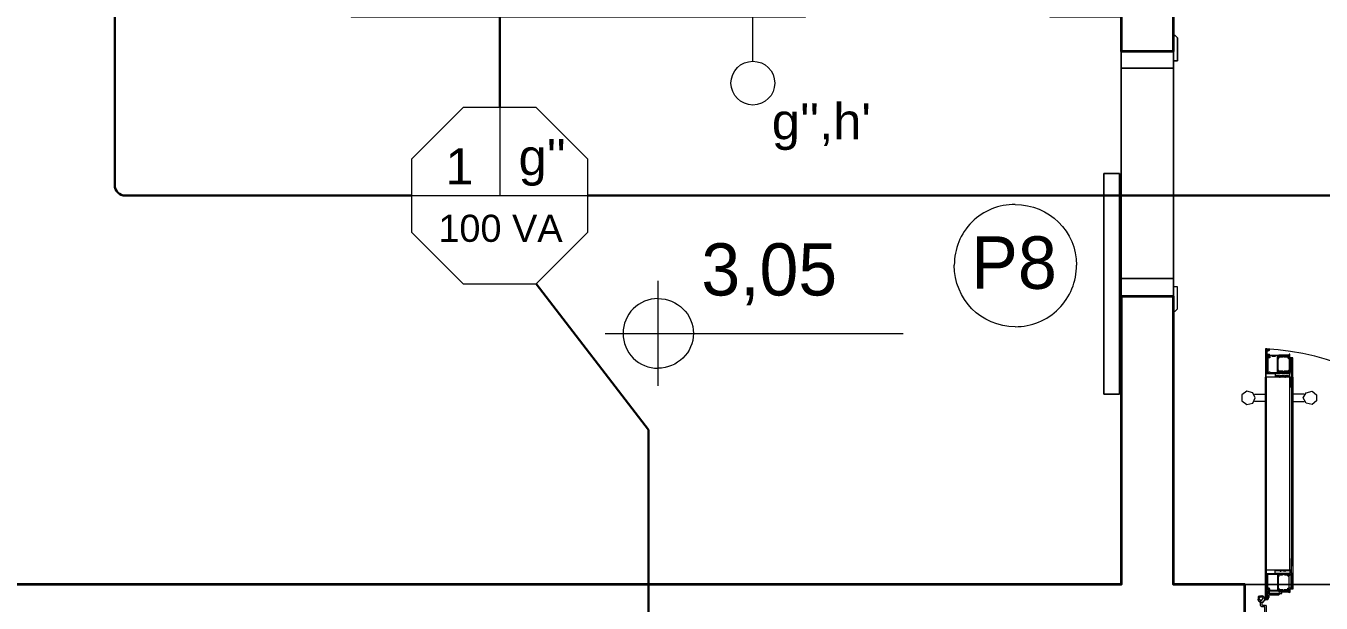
# Model space of a CAD drawing. Header units: millimetres. Extents: x -3501 to 2443, y -1417 to 2787.
# Drawn here: x -454.9 to -85, y 838.7 to 1003.6 of the extents above; entities that cross this region are included whole.
import ezdxf

# ---------------------------------------------------------------- set-up
doc = ezdxf.new("R2010")
doc.units = ezdxf.units.MM
for name, color, linetype, lineweight in [('EL-SIMB-P-CIRC', 1, 'Continuous', 20), ('Eletroduto', 160, 'Continuous', 30), ('Pontos Elétricos', 1, 'Continuous', 20), ('TXT e CIRCUITOS', 7, 'Continuous', 30)]:
    doc.layers.add(name, color=color, linetype=linetype, lineweight=lineweight)
doc.layers.add('PDF_Geometry', color=7, linetype='Continuous')
doc.layers.add('Texto', color=7, linetype='Continuous')
doc.styles.add('estilo2', font='arial.ttf', dxfattribs={"height": 60})
doc.styles.add('PDF Bahnschrift', font='bahnschrift.ttf')
doc.styles.add('txt 2mm', font='arial.ttf', dxfattribs={"height": 100})

# ---------------------------------------------------------------- blocks, each defined once
blk = doc.blocks.new('cx luz oct')
at = {"ltscale": 3}
blk.add_line((43508.7, 29483.7), (43508.7, 29288.7), dxfattribs=at)
blk.add_lwpolyline([(43589.5, 29093.7), (43703.7, 29207.9), (43703.7, 29369.5), (43589.5, 29483.7), (43428, 29483.7), (43313.7, 29369.5), (43313.7, 29207.9), (43428, 29093.7)], close=True, dxfattribs=at)
blk.add_lwpolyline([(43313.7, 29288.7), (43703.7, 29288.7)], dxfattribs=at)
blk = doc.blocks.new('inter simples')
at = {"layer": 'EL-SIMB-P-CIRC', "color": 1}
for p, q in [((138071.3, 40985.7), (138071.3, 41038.7)), ((138071.3, 41038.7), (138124.4, 41038.7)), ((138124.4, 41038.7), (138124.4, 40985.7)), ((138252.9, 41012.2), (138124.4, 41012.2)), ((138124.4, 40985.7), (138071.3, 40985.7))]:
    blk.add_line(p, q, dxfattribs=at)
blk.add_circle((138315.4, 41012.2), 62.5, dxfattribs=at)

msp = doc.modelspace()

# ---------------------------------------------------------------- linework, layer by layer
at = {"layer": 'Eletroduto'}
for points in [[(-344.78, 955.15), (-426.56, 955.15, -0.414214), (-429.56, 958.15), (-429.56, 1069.98)], [(-319.61, 980.32), (-319.61, 1006.02, -0.414214), (-316.61, 1009.02), (-249.96, 1009.02)]]:
    msp.add_lwpolyline(points, format="xyb", dxfattribs=at)
for points in [[(-294.43, 955.15), (0.58, 955.15)], [(-277.07, 746.67), (-277.07, 888.21), (-309.18, 929.98)]]:
    msp.add_lwpolyline(points, dxfattribs=at)
at = {"layer": 'PDF_Geometry', "lineweight": 35}
for points in [[(-497.07, 1183.93), (-362.04, 1183.93), (-362.04, 1006.37), (-347.02, 1006.37), (-232.31, 1006.37), (-232.31, 1021.39), (-347.02, 1021.39), (-347.02, 1183.93), (-142.15, 1183.93), (-142.15, 1021.39), (-162.47, 1021.39), (-162.47, 1006.37), (-142.15, 1006.37), (-142.15, 996.42), (-127.12, 996.42), (-127.12, 1183.93), (-116.75, 1183.93), (-116.75, 1198.96), (-512.1, 1198.96)], [(-106.8, 829.01), (-106.8, 844.04), (-127.12, 844.04), (-127.12, 926.37), (-142.15, 926.37), (-142.15, 844.04), (-497.07, 844.04)]]:
    msp.add_lwpolyline(points, dxfattribs=at)
at = {"layer": 'PDF_Geometry', "lineweight": 18}
for points in [[(-497.07, 1183.93), (-497.07, 844.04), (-142.15, 844.04), (-142.15, 926.37), (-142.15, 931.45), (-127.12, 931.45)], [(-127.12, 1183.93), (-127.12, 1000.86), (-126.7, 1000.86), (-126.06, 1000.23), (-126.06, 993.67), (-127.12, 993.67)], [(-127.12, 844.04), (-127.12, 922.13), (-126.7, 922.13), (-126.06, 922.77), (-126.06, 929.12), (-127.12, 929.12), (-127.12, 931.45), (-127.12, 991.55), (-142.15, 991.55), (-142.15, 996.42)], [(-127.12, 991.55), (-127.12, 993.67), (-127.12, 929.12)], [(-93.05, 900.34), (-93.05, 908.8), (-93.47, 908.8), (-93.47, 900.34), (-93.47, 903.3), (-93.89, 903.3), (-93.89, 900.34), (-93.89, 903.3), (-100.67, 903.3), (-100.67, 900.34), (-100.67, 911.34), (-100.88, 911.34), (-100.88, 900.34)], [(-100.67, 911.34), (-100.67, 911.34)], [(-100.67, 911.34), (-100.67, 911.34)], [(-100.46, 911.34), (-100.46, 911.34)], [(-100.46, 910.07), (-100.46, 910.07)], [(-100.46, 910.07), (-100.46, 910.07)], [(-100.24, 911.34), (-100.24, 911.34)], [(-100.24, 911.13), (-100.24, 911.13)], [(-100.03, 911.34), (-100.03, 911.13), (-100.03, 911.34)], [(-100.03, 910.92), (-100.03, 910.92)], [(-100.03, 910.92), (-100.03, 910.92)], [(-100.03, 910.71), (-100.03, 910.71)], [(-100.03, 910.71), (-100.03, 910.71)], [(-100.24, 909.01), (-100.24, 909.01)], [(-100.03, 909.44), (-100.03, 909.44)], [(-99.82, 909.86), (-99.82, 909.86)], [(-99.82, 909.44), (-99.82, 909.44)], [(-96.65, 909.44), (-96.65, 909.44)], [(-96.65, 909.44), (-96.65, 909.44)], [(-96.65, 909.22), (-96.65, 909.22)], [(-96.22, 909.44), (-96.22, 909.44)], [(-96.22, 909.44), (-96.22, 909.44)], [(-96.22, 909.44), (-96.22, 909.44)], [(-96.22, 909.22), (-96.22, 909.22)], [(-95.16, 909.44), (-95.16, 909.44)], [(-95.16, 909.44), (-95.16, 909.44)], [(-95.16, 909.22), (-95.16, 909.22)], [(-94.95, 909.44), (-94.95, 909.44)], [(-94.95, 909.44), (-94.74, 909.44), (-94.95, 909.44)], [(-94.74, 909.44), (-94.74, 909.44)], [(-94.74, 909.22), (-94.74, 909.22)], [(-100.88, 848.27), (-100.88, 903.3)], [(-100.67, 903.3), (-100.67, 849.33)], [(-100.24, 904.57), (-100.24, 904.57)], [(-99.82, 904.57), (-99.82, 904.57)], [(-99.82, 904.57), (-99.82, 904.57)], [(-96.86, 903.3), (-96.86, 903.3)], [(-96.65, 903.3), (-96.65, 903.3)], [(-95.16, 903.3), (-95.16, 903.3)], [(-94.11, 903.51), (-94.11, 903.51)], [(-93.89, 848.27), (-93.89, 903.3)], [(-93.47, 903.3), (-93.47, 849.33)], [(-93.05, 903.3), (-93.05, 848.27)], [(-104.05, 898.43), (-100.88, 898.43), (-100.88, 896.31), (-104.05, 896.31)], [(-89.87, 898.43), (-93.05, 898.43), (-93.05, 896.31), (-89.87, 896.31)], [(-100.67, 851.45), (-100.67, 840.23), (-100.88, 840.23), (-100.88, 851.45)], [(-93.05, 851.45), (-93.05, 842.77), (-93.47, 842.77), (-93.47, 851.45)], [(-100.46, 848.27), (-93.47, 848.27)], [(-96.86, 848.27), (-96.86, 848.27)], [(-96.65, 848.27), (-96.65, 848.27)], [(-95.16, 848.27), (-95.16, 848.27)], [(-94.11, 848.06), (-94.11, 848.06)], [(-100.24, 847), (-100.24, 847)], [(-99.82, 847), (-99.82, 847)], [(-99.82, 847), (-99.82, 847)], [(-102.99, 839.59), (-101.94, 838.96), (-101.09, 839.59), (-100.88, 839.81), (-100.24, 839.81), (-100.03, 840.02), (-100.03, 840.86), (-100.03, 840.65), (-100.03, 840.44), (-100.24, 840.23), (-100.46, 840.02), (-100.88, 840.02), (-101.09, 840.23), (-101.94, 840.86), (-102.99, 840.65), (-102.99, 839.38), (-101.94, 838.96), (-101.09, 839.59)], [(-100.67, 840.23), (-100.67, 840.23)], [(-100.67, 840.23), (-100.67, 840.23)], [(-100.46, 841.5), (-100.46, 841.5)], [(-100.46, 841.5), (-100.46, 841.5)], [(-100.46, 841.08), (-100.46, 841.08)], [(-100.24, 842.98), (-100.24, 842.98)], [(-100.24, 842.56), (-100.24, 842.56)], [(-100.24, 840.86), (-100.24, 840.86)], [(-100.24, 840.65), (-100.24, 840.65)], [(-100.24, 840.44), (-100.24, 840.44)], [(-100.24, 840.44), (-100.24, 840.44)], [(-100.24, 840.44), (-100.24, 840.44)], [(-100.24, 840.23), (-100.24, 840.23)], [(-100.24, 840.23), (-100.24, 840.23)], [(-100.24, 840.23), (-100.24, 840.23)], [(-100.03, 842.13), (-100.03, 842.13)], [(-100.03, 840.86), (-100.03, 840.86)], [(-100.03, 840.86), (-100.03, 840.86)], [(-100.03, 840.65), (-100.03, 840.65)], [(-100.03, 840.44), (-100.03, 840.44)], [(-100.03, 840.02), (-100.03, 840.02)], [(-99.82, 842.13), (-99.82, 842.13)], [(-99.19, 841.08), (-99.82, 841.08)], [(-99.19, 842.13), (-99.19, 842.13)], [(-99.19, 841.5), (-99.19, 841.5)], [(-98.13, 842.13), (-98.13, 842.13)], [(-98.13, 841.5), (-98.13, 841.5)], [(-96.86, 841.5), (-96.86, 841.5)], [(-96.65, 842.35), (-96.65, 842.35)], [(-96.65, 842.13), (-96.65, 842.13)], [(-96.65, 842.13), (-96.65, 842.13)], [(-96.43, 842.35), (-96.43, 842.35)], [(-96.43, 842.35), (-96.43, 842.35)], [(-96.43, 842.13), (-96.43, 842.13)], [(-96.22, 842.35), (-96.22, 842.35)], [(-96.22, 842.35), (-96.22, 842.35)], [(-96.22, 842.35), (-96.22, 842.35)], [(-96.22, 842.13), (-96.22, 842.13)], [(-96.22, 842.13), (-96.22, 842.13)], [(-96.22, 842.13), (-96.22, 842.13)], [(-96.22, 842.13), (-96.22, 842.13)], [(-95.16, 842.35), (-95.16, 842.35)], [(-95.16, 842.35), (-95.16, 842.35)], [(-95.16, 842.35), (-95.16, 842.35)], [(-95.16, 842.13), (-95.16, 842.13)], [(-95.16, 842.13), (-95.16, 842.13)], [(-95.16, 842.13), (-95.16, 842.13)], [(-94.95, 842.35), (-94.95, 842.35)], [(-94.95, 842.35), (-94.95, 842.35)], [(-94.95, 842.13), (-94.95, 842.13)], [(-94.95, 842.13), (-94.95, 842.13)], [(-94.95, 842.13), (-94.74, 842.13), (-94.95, 842.13)], [(-94.74, 842.35), (-94.74, 842.35)], [(-94.74, 842.13), (-94.74, 842.13)], [(-102.36, 838.96), (-102.36, 838.96)]]:
    msp.add_lwpolyline(points, dxfattribs=at)
for points in [[(-126.06, 1000.23), (-126.7, 1000.86), (-127.12, 1000.86), (-127.12, 993.67), (-126.06, 993.67)], [(-142.15, 991.55), (-142.15, 931.45)], [(-142.57, 898.43), (-147.02, 898.43), (-147.02, 961.5), (-142.57, 961.5)], [(-126.06, 922.77), (-126.06, 929.12), (-127.12, 929.12), (-127.12, 922.13), (-126.7, 922.13)], [(-100.67, 911.34), (-100.46, 911.34)], [(-100.46, 910.07), (-100.46, 911.13), (-100.67, 911.13), (-100.67, 910.07)], [(-100.46, 909.65), (-100.46, 909.22), (-100.24, 909.01), (-100.46, 909.01), (-100.67, 909.22), (-100.46, 910.07), (-100.24, 909.86), (-99.82, 909.86), (-100.24, 909.65)], [(-100.24, 910.71), (-100.46, 910.71), (-100.46, 910.49), (-100.46, 910.07), (-100.46, 911.34), (-100.24, 911.34), (-100.03, 911.34), (-99.82, 911.13), (-99.82, 910.92), (-100.03, 910.71), (-100.03, 910.92), (-100.03, 911.13), (-100.24, 911.13), (-100.24, 910.92)], [(-98.55, 904.36), (-97.28, 904.36), (-97.07, 904.36), (-96.86, 904.36), (-96.86, 904.57), (-97.07, 904.57), (-97.28, 904.57), (-97.28, 904.99), (-97.07, 904.99), (-97.07, 905.2), (-97.28, 905.2), (-97.28, 905.41), (-97.28, 908.59), (-97.07, 908.59), (-97.07, 908.8), (-97.07, 909.01), (-97.07, 908.8), (-97.28, 908.8), (-97.28, 909.01), (-97.28, 909.44), (-97.07, 909.22), (-96.86, 909.22), (-96.86, 909.44), (-97.07, 909.44), (-97.28, 909.44), (-98.55, 909.44), (-99.82, 909.44), (-99.82, 909.86), (-99.82, 909.01), (-100.03, 908.8), (-100.46, 908.8), (-100.46, 908.59), (-100.46, 904.57), (-100.46, 904.36)], [(-100.24, 908.59), (-100.24, 904.57), (-99.82, 904.57), (-99.82, 904.78), (-99.61, 904.78), (-99.61, 904.57), (-97.49, 904.57), (-97.49, 909.44), (-98.13, 909.44), (-98.13, 909.22), (-98.97, 909.22), (-98.97, 909.44), (-99.61, 909.44), (-99.61, 908.8), (-99.82, 908.8), (-100.24, 908.8)], [(-100.24, 909.01), (-100.03, 909.22), (-100.03, 909.44), (-99.82, 909.44), (-100.03, 909.22)], [(-96.22, 909.44), (-96.01, 909.44), (-95.38, 909.44), (-95.16, 909.44), (-95.38, 909.44), (-95.38, 909.22), (-94.74, 909.22), (-94.74, 909.44), (-94.95, 909.44), (-94.74, 909.44), (-94.53, 909.44), (-94.53, 909.22), (-94.32, 909.22), (-94.11, 909.22), (-94.11, 909.01), (-94.32, 908.8), (-94.32, 909.01), (-95.59, 909.01), (-95.59, 909.22), (-95.8, 909.22), (-95.8, 909.01), (-97.07, 909.01), (-97.07, 908.8), (-97.28, 908.8), (-97.28, 909.01), (-97.28, 909.22), (-97.07, 909.22), (-96.86, 909.22), (-96.86, 909.44), (-96.65, 909.44), (-96.65, 909.22), (-96.01, 909.22), (-96.01, 909.44)], [(-94.95, 909.22), (-95.16, 909.22), (-95.38, 909.22), (-95.38, 909.44), (-95.16, 909.44), (-96.22, 909.44), (-96.01, 909.44), (-96.01, 909.22), (-96.22, 909.22), (-96.43, 909.22), (-96.65, 909.22), (-96.65, 909.44), (-97.07, 909.44), (-97.07, 909.65), (-94.32, 909.65), (-94.32, 909.44), (-94.74, 909.44), (-94.74, 909.22)], [(-94.11, 904.36), (-93.89, 904.36), (-93.89, 904.78), (-93.68, 904.78), (-93.47, 904.78), (-93.47, 904.14), (-93.47, 904.36), (-93.47, 908.59), (-93.47, 908.8), (-93.89, 908.8), (-93.89, 909.01), (-93.89, 909.86), (-94.11, 909.86), (-94.11, 909.44), (-94.32, 909.44), (-94.53, 909.44), (-94.53, 909.22), (-94.32, 909.22), (-94.32, 909.44), (-94.11, 909.44), (-94.11, 909.01), (-94.11, 908.8), (-94.32, 908.8), (-94.32, 909.01), (-94.53, 909.01), (-94.53, 908.8), (-94.32, 908.59), (-94.11, 908.59), (-94.11, 905.41), (-94.32, 905.2), (-94.53, 904.99), (-94.32, 904.99), (-94.11, 904.99), (-94.11, 904.57), (-94.32, 904.57), (-94.53, 904.57), (-94.53, 904.36), (-94.32, 904.36)], [(-94.11, 904.99), (-93.68, 904.99), (-93.68, 908.8), (-94.11, 908.8)], [(-94.11, 903.51), (-93.89, 903.72), (-93.89, 904.36), (-94.11, 904.36), (-94.32, 904.36), (-94.53, 904.36), (-97.7, 904.36), (-98.13, 904.36), (-98.13, 903.72), (-98.13, 903.51), (-97.92, 903.51), (-97.92, 903.72), (-97.07, 903.72), (-96.86, 903.72), (-96.86, 903.3), (-96.65, 903.3), (-96.65, 903.72), (-96.43, 903.72), (-95.8, 903.72), (-95.59, 903.72), (-95.38, 903.3), (-95.16, 903.3), (-95.38, 903.72), (-95.16, 903.72), (-94.95, 903.72), (-94.32, 903.72)], [(-96.22, 904.36), (-96.01, 904.36), (-95.38, 904.36), (-95.16, 904.36), (-95.38, 904.57), (-95.38, 904.78), (-94.74, 904.78), (-94.74, 904.57), (-94.95, 904.36), (-94.74, 904.36), (-94.53, 904.36), (-94.53, 904.57), (-94.32, 904.57), (-94.11, 904.57), (-94.11, 904.99), (-94.32, 904.99), (-95.59, 904.99), (-95.59, 904.78), (-95.59, 904.57), (-95.8, 904.57), (-95.8, 904.78), (-95.8, 904.99), (-97.07, 904.99), (-97.28, 904.99), (-97.28, 904.57), (-97.07, 904.57), (-96.86, 904.57), (-96.86, 904.36), (-96.65, 904.36), (-96.65, 904.57), (-96.65, 904.78), (-96.01, 904.78), (-96.01, 904.57), (-96.22, 904.57)], [(-103.84, 897.37), (-104.48, 898.85), (-106.17, 899.28), (-107.65, 898.22), (-107.65, 896.53), (-106.17, 895.47), (-104.48, 895.89)], [(-90.08, 897.37), (-89.24, 898.85), (-87.55, 899.28), (-86.28, 898.22), (-86.28, 896.53), (-87.55, 895.47), (-89.24, 895.89)], [(-98.55, 847.21), (-97.28, 847.21), (-97.07, 847.21), (-96.86, 847.21), (-96.86, 847), (-97.07, 847), (-97.28, 847), (-97.28, 846.58), (-97.07, 846.58), (-97.07, 846.79), (-97.07, 846.58), (-97.07, 846.37), (-97.28, 846.37), (-97.28, 842.98), (-97.07, 842.98), (-97.07, 842.56), (-97.07, 842.77), (-97.28, 842.77), (-97.28, 842.35), (-97.28, 842.13), (-97.07, 842.35), (-96.86, 842.35), (-96.86, 842.13), (-97.07, 842.13), (-97.28, 842.13), (-98.55, 842.13), (-99.82, 842.13), (-99.82, 841.92), (-99.82, 841.71), (-99.82, 841.92), (-99.82, 842.77), (-100.03, 842.77), (-100.46, 842.77), (-100.46, 842.98), (-100.46, 847), (-100.46, 847.21)], [(-94.11, 848.06), (-93.89, 848.06), (-93.89, 847.43), (-94.11, 847.21), (-94.32, 847.21), (-94.53, 847.21), (-97.7, 847.21), (-98.13, 847.21), (-98.13, 847.43), (-98.13, 848.06), (-97.92, 848.06), (-97.07, 848.06), (-96.86, 847.85), (-96.86, 848.27), (-96.65, 848.27), (-96.65, 847.85), (-96.43, 847.85), (-96.43, 848.06), (-95.8, 848.06), (-95.59, 847.85), (-95.38, 848.27), (-95.16, 848.27), (-95.38, 847.85), (-95.16, 847.85), (-95.16, 848.06), (-94.95, 848.06), (-94.32, 848.06)], [(-96.22, 847.21), (-96.01, 847.21), (-95.38, 847.21), (-95.16, 847.21), (-95.38, 847), (-95.38, 846.79), (-94.74, 846.79), (-94.74, 847), (-94.95, 847.21), (-94.74, 847.21), (-94.53, 847.21), (-94.53, 847), (-94.32, 847), (-94.11, 847), (-94.11, 846.58), (-94.32, 846.58), (-94.32, 846.79), (-95.59, 846.79), (-95.59, 847), (-95.8, 847), (-95.8, 846.79), (-97.07, 846.79), (-97.07, 846.58), (-97.28, 846.58), (-97.28, 847), (-97.07, 847), (-96.86, 847), (-96.86, 847.21), (-96.65, 847.21), (-96.65, 847), (-96.65, 846.79), (-96.01, 846.79), (-96.01, 847), (-96.22, 847)], [(-94.11, 847.21), (-93.89, 847.21), (-93.89, 847), (-93.89, 846.79), (-93.68, 846.79), (-93.47, 847), (-93.47, 847.43), (-93.47, 847.21), (-93.47, 842.98), (-93.47, 842.77), (-93.89, 842.77), (-93.89, 841.92), (-94.11, 841.71), (-94.11, 841.92), (-94.11, 842.13), (-94.32, 842.13), (-94.53, 842.13), (-94.53, 842.35), (-94.32, 842.35), (-94.32, 842.13), (-94.11, 842.35), (-94.11, 842.77), (-94.32, 842.77), (-94.32, 842.56), (-94.53, 842.56), (-94.53, 842.98), (-94.32, 842.98), (-94.11, 842.98), (-94.11, 846.37), (-94.32, 846.37), (-94.53, 846.58), (-94.53, 846.79), (-94.32, 846.79), (-94.32, 846.58), (-94.11, 846.58), (-94.11, 847), (-94.32, 847), (-94.53, 847), (-94.53, 847.21), (-94.32, 847.21)], [(-26.8, 844.04), (-106.8, 844.04)], [(-99.82, 842.98), (-100.24, 842.98), (-100.24, 847), (-99.82, 847), (-99.61, 847), (-97.49, 847), (-97.49, 842.35), (-98.13, 842.35), (-98.97, 842.35), (-99.61, 842.35), (-99.61, 842.77)], [(-94.11, 846.79), (-93.68, 846.79), (-93.68, 842.98), (-94.11, 842.98)], [(-101.73, 838.11), (-100.88, 838.11), (-100.67, 837.9), (-100.67, 837.69), (-100.67, 837.48), (-100.67, 834.73), (-100.88, 834.52), (-101.09, 834.52), (-101.09, 837.27), (-101.09, 837.69), (-101.94, 837.69), (-102.15, 837.9), (-102.36, 838.11), (-102.36, 838.96), (-102.99, 839.81), (-102.57, 840.86), (-101.51, 840.86), (-101.09, 839.81), (-101.73, 838.96), (-101.94, 838.75), (-101.94, 838.32)], [(-101.51, 840.02), (-102.15, 840.65), (-102.78, 840.02), (-102.15, 839.38)], [(-101.51, 840.02), (-102.15, 840.65), (-102.78, 840.02), (-102.15, 839.38)], [(-100.46, 842.13), (-100.46, 842.35), (-100.24, 842.56), (-100.46, 842.56), (-100.67, 842.56), (-100.46, 841.5), (-100.46, 840.44), (-100.46, 840.86), (-100.24, 840.86), (-100.46, 841.08), (-100.46, 841.71), (-100.24, 841.71), (-99.82, 841.71), (-99.82, 841.92), (-100.24, 841.92)], [(-100.46, 841.5), (-100.46, 840.44), (-100.67, 840.44), (-100.67, 841.5)], [(-100.67, 840.23), (-100.46, 840.23)], [(-100.46, 840.44), (-100.46, 840.23), (-100.24, 840.23)], [(-100.24, 842.56), (-100.03, 842.35), (-100.03, 842.13), (-99.82, 842.13), (-100.03, 842.35)], [(-100.03, 841.5), (-100.24, 841.5), (-100.24, 841.29), (-100.24, 840.23), (-100.03, 840.23), (-99.82, 840.44), (-99.82, 840.65), (-100.03, 840.86), (-99.82, 841.08), (-97.07, 841.08), (-96.86, 841.29), (-96.86, 841.5)], [(-100.03, 840.44), (-100.24, 840.44), (-100.24, 840.65), (-100.24, 840.86), (-100.24, 840.44)], [(-99.82, 841.5), (-96.22, 841.5), (-96.22, 842.13), (-99.82, 842.13)], [(-96.22, 842.13), (-96.01, 842.13), (-95.38, 842.13), (-95.16, 842.13), (-95.38, 842.13), (-95.38, 842.35), (-94.74, 842.35), (-94.74, 842.13), (-94.95, 842.13), (-94.74, 842.13), (-94.53, 842.13), (-94.53, 842.35), (-94.32, 842.35), (-94.11, 842.35), (-94.11, 842.56), (-94.32, 842.77), (-94.32, 842.56), (-95.59, 842.56), (-95.59, 842.35), (-95.8, 842.35), (-95.8, 842.56), (-97.07, 842.56), (-97.07, 842.77), (-97.28, 842.77), (-97.28, 842.56), (-97.28, 842.35), (-97.07, 842.35), (-96.86, 842.35), (-96.86, 842.13), (-96.65, 842.13), (-96.65, 842.35), (-96.01, 842.35), (-96.01, 842.13)], [(-97.07, 841.92), (-94.32, 841.92), (-94.32, 842.13), (-94.74, 842.13), (-94.74, 842.35), (-94.95, 842.35), (-95.16, 842.35), (-94.95, 842.35), (-94.95, 842.13), (-95.16, 842.13), (-95.16, 842.35), (-95.38, 842.35), (-95.38, 842.13), (-95.16, 842.13), (-96.22, 842.13), (-96.22, 842.35), (-96.43, 842.35), (-96.65, 842.35), (-96.65, 842.13), (-97.07, 842.13)], [(-96.01, 842.35), (-96.01, 842.13), (-96.22, 842.13), (-96.43, 842.13), (-96.43, 842.35), (-96.22, 842.35)]]:
    msp.add_lwpolyline(points, close=True, dxfattribs=at)
at = {"layer": 'PDF_Geometry', "lineweight": 20}
for points in [[(-142.15, 991.55), (-127.12, 991.55), (-127.12, 996.42), (-142.15, 996.42)], [(-142.57, 898.43), (-142.57, 961.5), (-147.02, 961.5), (-147.02, 898.43)], [(-142.15, 931.45), (-142.15, 926.37), (-127.12, 926.37), (-127.12, 931.45)]]:
    msp.add_lwpolyline(points, close=True, dxfattribs=at)
at = {"layer": 'PDF_Geometry', "color": 8, "lineweight": 18, "true_color": 0x787878}
msp.add_lwpolyline([(-142.15, 916.42), (-142.57, 916.42)], dxfattribs=at)
at = {"layer": 'PDF_Geometry', "lineweight": 18}
msp.add_arc((-104.65, 838.46), 72.98, 0.2248, 87.0392, dxfattribs=at)
at = {"layer": 'Texto', "lineweight": 9}
for points in [[(-274.42, 930.81), (-274.42, 900.76)], [(-289.45, 915.78), (-204.37, 915.78)]]:
    msp.add_lwpolyline(points, dxfattribs=at)
msp.add_lwpolyline([(-274.42, 925.73, 0.414894), (-284.37, 915.78, 0.414894), (-274.42, 905.84)], format="xyb", dxfattribs=at)
for centre, radius, start, end in [((-172.6, 935.45), 17.17, 89.3639, 180.6361), ((-172.37, 935.21), 17.52, 269.8583, 0.1417)]:
    msp.add_arc(centre, radius, start, end, dxfattribs=at)
for points in [[(-172.41, 952.61), (-162.68, 952.61), (-154.85, 944.99), (-154.85, 935.26)], [(-172.41, 917.69), (-182.15, 917.69), (-189.77, 925.52), (-189.77, 935.26)], [(-274.42, 925.73), (-268.92, 925.73), (-264.26, 921.29), (-264.26, 915.78)], [(-264.26, 915.78), (-264.26, 910.28), (-268.92, 905.84), (-274.42, 905.84)]]:
    msp.add_open_spline(points, degree=3, dxfattribs=at)

# ---------------------------------------------------------------- block references
at = {"ltscale": 3, "xscale": 0.1, "yscale": 0.1, "zscale": 0.1, "rotation": 270}
msp.add_blockref('inter simples', (-4348.53, 14818.81), dxfattribs=at)
at = {"layer": 'Pontos Elétricos', "xscale": 0.1291005291005304, "yscale": 0.1291005291005304, "zscale": 0.1291005291005304}
msp.add_blockref('cx luz oct', (-5936.61, -2826.04), dxfattribs=at)

# ---------------------------------------------------------------- texts
at = {"layer": 'Texto', "attachment_point": 4, "style": 'PDF Bahnschrift'}
for s, insert, char_height in [('P8', (-184.98, 935.9), 14.986), ('3,05', (-262.02, 932.68), 14.898)]:
    msp.add_mtext(s, dxfattribs=dict(at, insert=insert, char_height=char_height))
at = {"layer": 'TXT e CIRCUITOS', "ltscale": 3, "attachment_point": 1}
for s, width, gutter_width, insert, char_height, style in [("g'',h'", 19.6112, 51.64, (-241.89, 981.53), 10.328, 'txt 2mm'), ("g''", 19.6112, 51.64, (-314.23, 971.32), 10.328, 'txt 2mm'), ('1', 19.6112, 51.64, (-335.14, 968.66), 10.33, 'txt 2mm'), ('100 VA', 42.6066, 38.73, (-337.15, 949.68), 7.746, 'estilo2')]:
    msp.add_mtext_dynamic_manual_height_columns(s, width=width, gutter_width=gutter_width, heights=[0], dxfattribs=dict(at, insert=insert, char_height=char_height, style=style))

doc.saveas('drawing.dxf')
